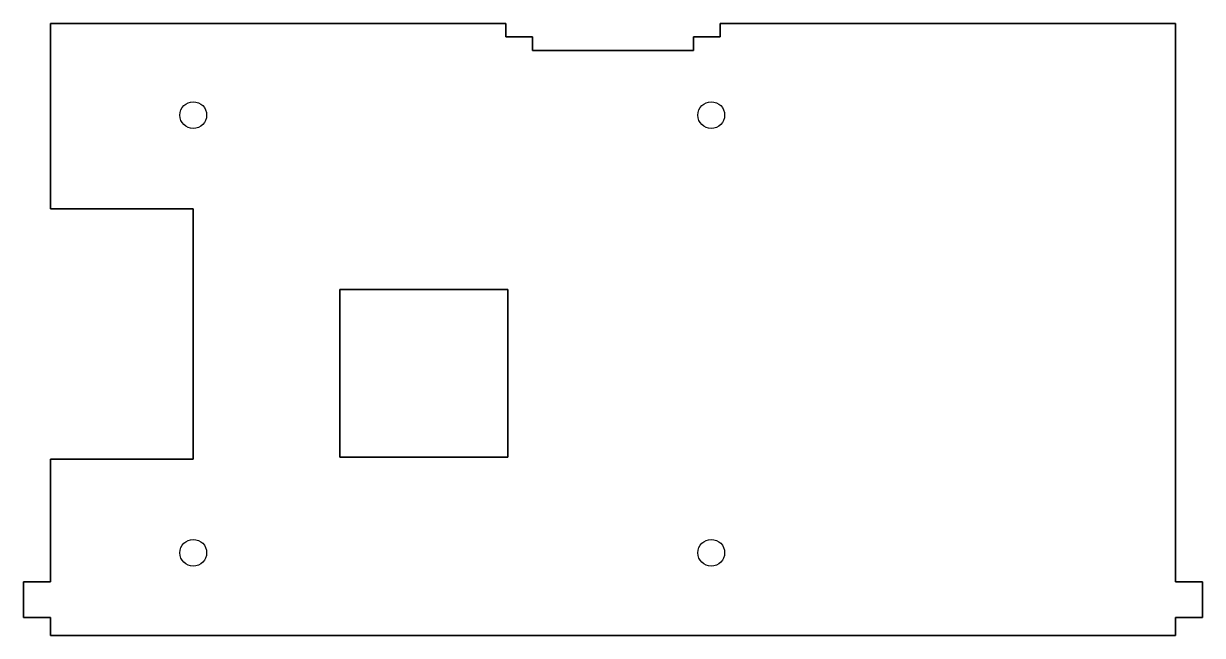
# Model space of a CAD drawing. Header units: millimetres. Extents: x -2 to 131, y -77 to -9.
import ezdxf

# ---------------------------------------------------------------- set-up
doc = ezdxf.new("R2010")
doc.units = ezdxf.units.MM
doc.layers.get('0').update_dxf_attribs({"linetype": 'CONTINUOUS'})

msp = doc.modelspace()

# ---------------------------------------------------------------- linework, layer by layer
for points in [[(1.5, -75), (-1.5, -75), (-1.5, -71), (1.5, -71), (1.5, -57.25), (17.5, -57.25), (17.5, -29.25), (1.5, -29.25), (1.5, -8.5), (52.5, -8.5), (52.5, -10), (55.5, -10), (55.5, -11.5), (73.5, -11.5), (73.5, -10), (76.5, -10), (76.5, -8.5), (127.5, -8.5), (127.5, -71), (130.5, -71), (130.5, -75), (127.5, -75), (127.5, -77), (1.5, -77)], [(1.5, -75), (1.5, -77), (127.5, -77), (127.5, -75), (130.5, -75), (130.5, -71), (127.5, -71), (127.5, -8.5), (76.5, -8.5), (76.5, -10), (73.5, -10), (73.5, -11.5), (55.5, -11.5), (55.5, -10), (52.5, -10), (52.5, -8.5), (1.5, -8.5), (1.5, -29.25), (17.5, -29.25), (17.5, -57.25), (1.5, -57.25), (1.5, -71), (-1.5, -71), (-1.5, -75)], [(52.72, -38.27), (33.93, -38.27), (33.93, -57.06), (52.72, -57.06)], [(33.93, -38.27), (52.72, -38.27), (52.72, -57.06), (33.93, -57.06)]]:
    msp.add_lwpolyline(points, close=True)
for centre in [(17.5, -18.75), (17.5, -18.75), (75.5, -18.75), (75.5, -18.75), (17.5, -67.75), (17.5, -67.75), (75.5, -67.75), (75.5, -67.75)]:
    msp.add_circle(centre, 1.5)

doc.saveas('drawing.dxf')
